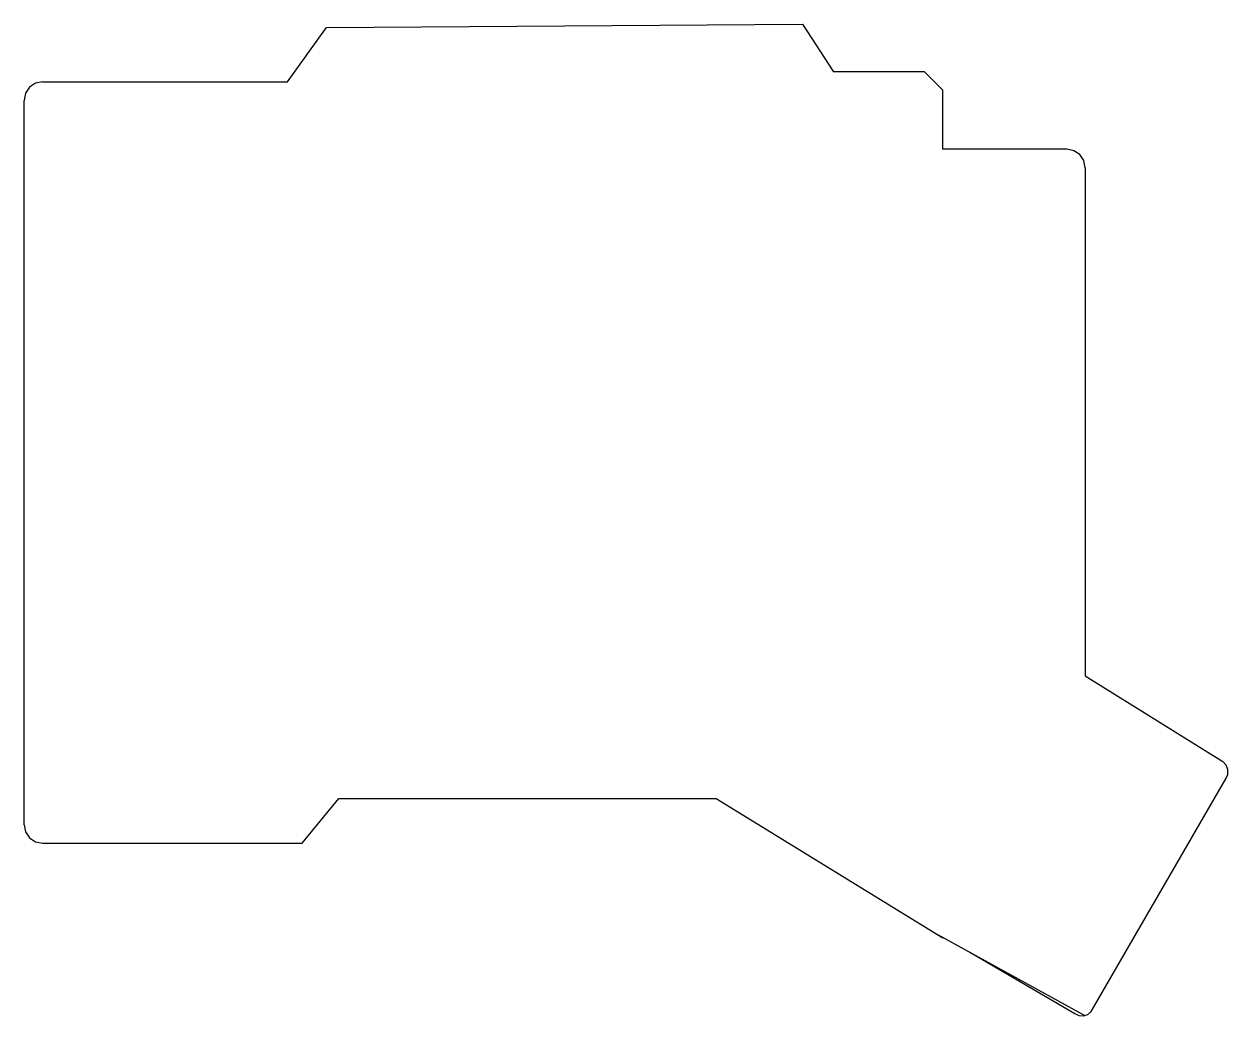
# Model space of a CAD drawing. Header units: millimetres. Extents: x -9 to 141, y -30 to 93.
import ezdxf

# ---------------------------------------------------------------- set-up
doc = ezdxf.new("R2010")
doc.units = ezdxf.units.MM
doc.layers.get('0').update_dxf_attribs({"linetype": 'CONTINUOUS'})

msp = doc.modelspace()

# ---------------------------------------------------------------- linework, layer by layer
for p, q in [((28.95, 92.62), (88.22, 93.04)), ((88.22, 93.04), (92.08, 87.11)), ((24.12, 85.84), (28.95, 92.62)), ((103.41, 87.11), (92.08, 87.11)), ((103.41, 87.11), (105.7, 84.82)), ((-7.28, 85.67), (-8.02, 85.17)), ((-6.4, 85.84), (-7.28, 85.67)), ((-6.4, 85.84), (24.12, 85.84)), ((-8.51, 84.43), (-8.69, 83.55)), ((-8.02, 85.17), (-8.51, 84.43)), ((105.7, 77.46), (105.7, 84.82)), ((-8.69, -6.62), (-8.69, 83.55)), ((121.11, 77.46), (105.7, 77.46)), ((121.98, 77.28), (121.11, 77.46)), ((122.72, 76.79), (121.98, 77.28)), ((123.22, 76.05), (122.72, 76.79)), ((123.39, 75.17), (123.22, 76.05)), ((123.39, 75.17), (123.39, 23.86)), ((123.39, 23.86), (123.39, 11.93)), ((123.39, 11.93), (140.54, 1.26)), ((140.96, 0.82), (140.54, 1.26)), ((141.17, 0.26), (140.96, 0.82)), ((141.16, -0.35), (141.17, 0.26)), ((124.15, -29.86), (140.92, -0.9)), ((140.92, -0.9), (141.16, -0.35)), ((25.92, -8.9), (30.49, -3.36)), ((30.49, -3.36), (77.45, -3.36)), ((77.45, -3.36), (105.7, -20.7)), ((-8.69, -6.62), (-8.51, -7.49)), ((-8.51, -7.49), (-8.02, -8.23)), ((-8.02, -8.23), (-7.28, -8.73)), ((-7.28, -8.73), (-6.4, -8.9)), ((-6.4, -8.9), (25.92, -8.9)), ((105.1, -20.33), (123.37, -30.35)), ((109.04, -22.49), (122.12, -30.11)), ((123.73, -30.23), (124.15, -29.86)), ((122.12, -30.11), (122.63, -30.36)), ((122.63, -30.36), (123.19, -30.4)), ((123.19, -30.4), (123.73, -30.23))]:
    msp.add_line(p, q)

doc.saveas('drawing.dxf')
